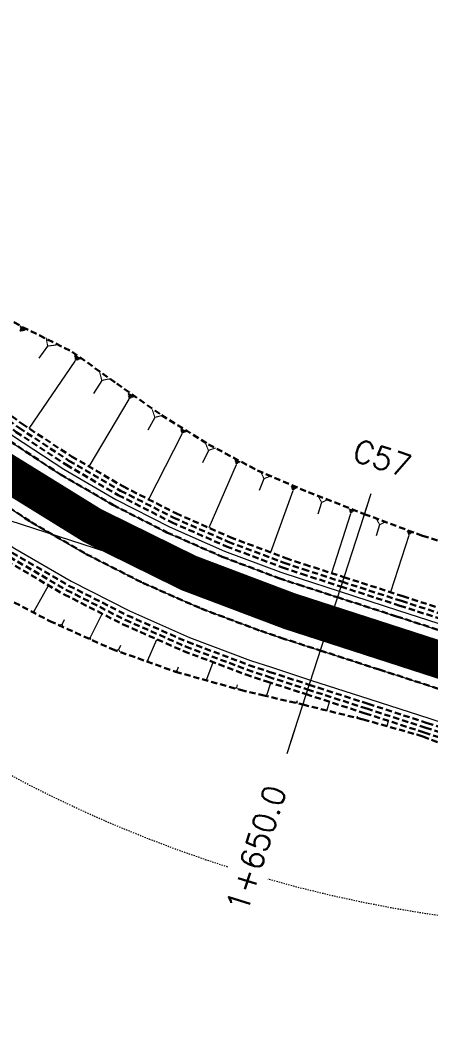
# Model space of a CAD drawing. Header units: metres. Extents: x 544752 to 548977, y 1840603 to 1844608.
# Drawn here: x 545549.8 to 545582.9, y 1843329.3 to 1843409.7 of the extents above; entities that cross this region are included whole.
import ezdxf

# ---------------------------------------------------------------- set-up
doc = ezdxf.new("R2010")
doc.units = ezdxf.units.M
doc.header["$MEASUREMENT"] = 0
for name, pattern in [('ACAD_ISO02W100', [15, 12, -3]), ('Anordnung Grundriss$0$GESTRICHELT', [0.75, 0.5, -0.25]), ('HIDDEN', [0.375, 0.25, -0.125])]:
    doc.linetypes.add(name, pattern=pattern)
doc.layers.add('C-ROAD', color=7, linetype='Continuous')
for name, color, linetype, lineweight in [('C-ROAD-CORR', 5, 'Continuous', 0), ('C-ROAD-SAMP', 150, 'HIDDEN', 0), ('C-ROAD-SAMP-TEXT', 11, 'Continuous', 0), ('C-TOPO-FEAT', 94, 'Continuous', 5), ('Đường', 5, 'ACAD_ISO02W100', 5)]:
    doc.layers.add(name, color=color, linetype=linetype, lineweight=lineweight)

# ---------------------------------------------------------------- blocks, each defined once
blk = doc.blocks.new('TB')
at = {"layer": 'Defpoints', "color": 5, "linetype": 'Anordnung Grundriss$0$GESTRICHELT', "lineweight": 5, "ltscale": 0.2}
blk.add_circle((-0.4049538253086098, -1.769394799566726e-07), 105.7280000291212, dxfattribs=at)

msp = doc.modelspace()

# ---------------------------------------------------------------- linework, layer by layer
at = {"layer": 'C-ROAD', "color": 3, "linetype": 'Continuous', "lineweight": 13}
msp.add_line((545509.6541310975, 1843382.123184504), (545571.5549559621, 1843362.097537118), dxfattribs=at)
at = {"layer": 'C-ROAD', "color": 1, "linetype": 'ACAD_ISO02W100', "lineweight": -3, "ltscale": 0.1, "const_width": 3, "flags": 128}
msp.add_lwpolyline([(545509.2590758278, 1843447.181486077, 0.3235940021813806), (545571.5549559621, 1843362.097537118)], format="xyb", dxfattribs=at)
at = {"layer": 'C-ROAD-CORR', "color": 160, "linetype": 'Continuous'}
for p, q in [((545549.9501456532, 1843384.600017016, 674.8756197989939), (545549.844856014, 1843384.682396999, 674.8756197989939)), ((545550.0577104612, 1843384.629020117, 674.9647459807074), (545549.847131183, 1843384.793780083, 674.9647459807074)), ((545550.1652752693, 1843384.658023219, 675.053872162421), (545549.8494063519, 1843384.905163167, 675.053872162421)), ((545550.2728400774, 1843384.68702632, 675.1429983441346), (545549.8516815208, 1843385.016546251, 675.1429983441346)), ((545552.0728277608, 1843383.422576307, 674.9010284350695), (545551.3585368756, 1843382.449106605, 673.6933785794585)), ((545554.2614809375, 1843382.199718006, 674.8958110372068), (545550.5567649816, 1843376.80448365, 668.349767432442)), ((545554.7332644659, 1843382.358986765, 675.2942446692955), (545554.2406823164, 1843382.697225446, 675.2942446692955)), ((545554.6153185838, 1843382.319169575, 675.1946362612733), (545554.2458819717, 1843382.572848586, 675.1946362612733)), ((545554.4973727018, 1843382.279352385, 675.0950278532512), (545554.2510816269, 1843382.448471726, 675.0950278532512)), ((545554.3794268196, 1843382.239535196, 674.995419445229), (545554.2562812822, 1843382.324094866, 674.995419445229)), ((545556.4300879843, 1843380.664061028, 674.4925228109643), (545555.7600750094, 1843379.614878159, 673.2472438778877)), ((545558.6059221333, 1843379.140290178, 674.0211751067503), (545555.3985238007, 1843373.72872875, 667.7278186597856)), ((545559.0481268978, 1843379.323232709, 674.4041816611806), (545558.5541146372, 1843379.616030661, 674.4041816611806)), ((545558.9375757066, 1843379.277497076, 674.308430022573), (545558.5670665113, 1843379.49709554, 674.308430022573)), ((545558.8270245155, 1843379.231761444, 674.2126783839655), (545558.5800183853, 1843379.378160419, 674.2126783839655)), ((545558.7164733245, 1843379.186025811, 674.1169267453579), (545558.5929702593, 1843379.259225299, 674.1169267453579)), ((545560.702086283, 1843377.684734222, 673.5175163076404), (545560.135888183, 1843376.656125326, 672.3431871109233)), ((545563.2676727053, 1843376.530297834, 673.3776695771294), (545562.7892677222, 1843376.774151834, 673.3776695771294)), ((545563.1672297493, 1843376.481045421, 673.2881314901106), (545562.8084260118, 1843376.66393592, 673.2881314901106)), ((545563.0667867932, 1843376.431793007, 673.1985934030918), (545562.8275843015, 1843376.553720006, 673.1985934030918)), ((545562.8659008809, 1843376.333288179, 673.0195172290541), (545560.1945720242, 1843371.092541503, 667.1343808047778)), ((545562.966343837, 1843376.382540593, 673.109055316073), (545562.8467425912, 1843376.443504093, 673.109055316073)), ((545565.0150058109, 1843375.032875654, 672.5321768712137), (545564.5473512306, 1843374.040065853, 671.434650052706)), ((545567.6044466941, 1843374.073704375, 672.4063687978934), (545567.1425032039, 1843374.273945655, 672.4063687978934)), ((545567.5133302112, 1843374.021743953, 672.322417961452), (545567.1668725933, 1843374.171924914, 672.322417961452)), ((545567.2399807619, 1843373.865862688, 672.0705654521277), (545565.0464462311, 1843368.805522515, 666.5527504064238)), ((545567.4222137281, 1843373.969783531, 672.2384671250105), (545567.1912419829, 1843374.069904172, 672.2384671250105)), ((545567.331097245, 1843373.91782311, 672.1545162885691), (545567.2156113724, 1843373.96788343, 672.1545162885691)), ((545569.4906903058, 1843372.754409872, 671.6292379250094), (545569.1087135135, 1843371.792323359, 670.5938451663059)), ((545571.8044468715, 1843371.775661939, 671.2366619380111), (545570.0157462031, 1843366.826981588, 665.9727837432838)), ((545572.139197198, 1843371.995198295, 671.5570287325143), (545571.6874220613, 1843372.158492433, 671.5570287325143)), ((545572.0555096164, 1843371.940314206, 671.4769370338885), (545571.7166782639, 1843372.062784809, 671.4769370338885)), ((545571.9718220348, 1843371.885430117, 671.3968453352627), (545571.7459344664, 1843371.967077186, 671.3968453352627)), ((545571.8881344531, 1843371.830546028, 671.3167536366369), (545571.775190669, 1843371.871369563, 671.3167536366369)), ((545574.1356279699, 1843370.841305248, 670.8447307046844), (545573.8263596639, 1843369.894771794, 669.8489271170515)), ((545576.7786699625, 1843370.156386312, 670.7473581316917), (545576.3425601424, 1843370.297472986, 670.7473581316917)), ((545576.7006417894, 1843370.101337176, 670.6709641919979), (545576.3735594243, 1843370.207152181, 670.6709641919979)), ((545576.6226136163, 1843370.04628804, 670.594570252304), (545576.4045587061, 1843370.116831377, 670.594570252304)), ((545576.4665572699, 1843369.936189769, 670.4417823729164), (545574.9214071025, 1843365.160011099, 665.4218847915135)), ((545576.5445854431, 1843369.991238905, 670.5181763126102), (545576.435557988, 1843370.026510573, 670.5181763126102)), ((545578.8044853823, 1843369.052299461, 670.0617392407368), (545578.5135834645, 1843368.153099134, 669.1166545075178)), ((545581.4470326315, 1843368.395434099, 669.991355174208), (545581.0304547861, 1843368.530201948, 669.991355174208)), ((545581.1488984757, 1843368.18509946, 669.6994651838633), (545579.6729506805, 1843363.622830674, 664.904392883466)), ((545581.3724990926, 1843368.342850439, 669.9183826766218), (545581.0600657085, 1843368.443926326, 669.9183826766218)), ((545581.2979655536, 1843368.290266779, 669.8454101790356), (545581.0896766309, 1843368.357650704, 669.8454101790356)), ((545581.2234320147, 1843368.23768312, 669.7724376814494), (545581.1192875532, 1843368.271375082, 669.7724376814494)), ((545551.0066014525, 1843362.148468568, 669.7704396550173), (545552.1479563223, 1843364.172819826, 667.4460108274016)), ((545550.8447211421, 1843362.077356691, 669.9119183246819), (545551.0295423673, 1843361.973152144, 669.9119183246819)), ((545550.8851912196, 1843362.09513466, 669.8765486572657), (545551.0238071387, 1843362.01698125, 669.8765486572657)), ((545550.9256612973, 1843362.112912629, 669.8411789898496), (545551.0180719099, 1843362.060810356, 669.8411789898496)), ((545550.9661313748, 1843362.130690598, 669.8058093224334), (545551.0123366812, 1843362.104639462, 669.8058093224334)), ((545553.2387338179, 1843361.035633613, 669.431106637306), (545553.4396955441, 1843361.414215606, 669.002430471782)), ((545555.5112219949, 1843360.004738551, 669.082830329682), (545556.4528797938, 1843361.893023471, 666.972319276492)), ((545555.3677081303, 1843359.93279258, 669.2112883899393), (545555.5401062453, 1843359.846820369, 669.2112883899393)), ((545555.4035865965, 1843359.950779072, 669.179173874875), (545555.5328851826, 1843359.886299914, 669.179173874875)), ((545555.4394650626, 1843359.968765565, 669.1470593598107), (545555.5256641201, 1843359.92577946, 669.1470593598107)), ((545555.4753435288, 1843359.986752058, 669.1149448447463), (545555.5184430574, 1843359.965259006, 669.1149448447463)), ((545560.1461281591, 1843358.163497408, 668.3163671030105), (545560.8737776013, 1843359.829807887, 666.497894877989)), ((545557.7999428215, 1843359.013198696, 668.7220258480365), (545557.9622331597, 1843359.36048355, 668.3386725202693)), ((545560.025766759, 1843358.09528916, 668.4270557962562), (545560.1779068853, 1843358.028852154, 668.4270557962562)), ((545560.055857109, 1843358.112341222, 668.3993836229448), (545560.1699622037, 1843358.062513468, 668.3993836229448)), ((545560.085947459, 1843358.129393284, 668.3717114496334), (545560.1620175223, 1843358.096174781, 668.3717114496334)), ((545560.116037809, 1843358.146445346, 668.344039276322), (545560.1540728407, 1843358.129836095, 668.344039276322)), ((545562.4947676884, 1843357.319442746, 667.9094242040206), (545562.6146428721, 1843357.614245786, 667.5911800847571)), ((545564.8940100869, 1843356.632988017, 667.470011039297), (545565.4050132635, 1843357.987621849, 666.0222223755827)), ((545564.8010576877, 1843356.573856711, 667.558142879817), (545564.9247494694, 1843356.527196948, 667.558142879817)), ((545564.8242957875, 1843356.588639537, 667.536109919687), (545564.9170646238, 1843356.553644715, 667.536109919687)), ((545564.8475338874, 1843356.603422364, 667.514076959557), (545564.9093797781, 1843356.580092483, 667.514076959557)), ((545564.8707719871, 1843356.61820519, 667.492043999427), (545564.9016949325, 1843356.60654025, 667.492043999427)), ((545567.2939724253, 1843355.946261836, 667.0305240178175), (545567.3731008191, 1843356.173475784, 666.789930415667)), ((545569.7149396016, 1843355.336226408, 666.5912755788181), (545570.0379538764, 1843356.334688514, 665.5418639351041)), ((545569.6496923155, 1843355.290194231, 666.6551563162416), (545569.7408612518, 1843355.260700004, 666.6551563162416)), ((545569.666004137, 1843355.301702275, 666.6391861318857), (545569.7343808393, 1843355.279581605, 666.6391861318857)), ((545569.6823159585, 1843355.313210319, 666.6232159475298), (545569.7279004267, 1843355.298463206, 666.6232159475298)), ((545569.6986277801, 1843355.324718364, 666.607245763174), (545569.7214200142, 1843355.317344807, 666.607245763174)), ((545572.1459847376, 1843354.758481434, 666.1345742398769), (545572.1965108991, 1843354.914661707, 665.9704243974656)), ((545574.5286104023, 1843354.124390995, 665.7461490429861), (545574.5876326603, 1843354.105296598, 665.7461490429861)), ((545574.5391705841, 1843354.131841238, 665.7358100352112), (545574.5834372776, 1843354.11752044, 665.7358100352112)), ((545574.5497307659, 1843354.139291482, 665.7254710274364), (545574.5792418949, 1843354.129744283, 665.7254710274364)), ((545574.5602909477, 1843354.146741725, 665.7151320196615), (545574.5750465122, 1843354.141968126, 665.7151320196615)), ((545574.5708511295, 1843354.154191968, 665.7047930118866), (545574.7799687592, 1843354.800590735, 665.0254097998398)), ((545576.9941758452, 1843353.54327931, 665.2817286985818), (545577.0247429073, 1843353.637764463, 665.1824221558721)), ((545579.4020585521, 1843352.872988369, 664.919541495872), (545579.5286628815, 1843353.264332143, 664.5082282267956)), ((545579.3764851039, 1843352.854946216, 664.944579330265), (545579.4122184535, 1843352.843386056, 664.944579330265)), ((545579.3828784659, 1843352.859456755, 664.9383198716667), (545579.4096784781, 1843352.850786634, 664.9383198716667)), ((545579.389271828, 1843352.863967293, 664.9320604130685), (545579.4071385028, 1843352.858187213, 664.9320604130685)), ((545579.3956651901, 1843352.868477831, 664.9258009544702), (545579.4045985275, 1843352.865587791, 664.9258009544702)), ((545581.805965941, 1843352.187411364, 664.5730262097892), (545581.8251872042, 1843352.246825775, 664.5105799997159))]:
    msp.add_line(p, q, dxfattribs=at)
at = {"layer": 'C-ROAD-CORR', "color": 5, "linetype": 'Anordnung Grundriss$0$GESTRICHELT', "lineweight": 30, "extrusion": (0.418354973133034, 0.5701541197284209, -0.7070384686928766), "const_width": 0.1, "elevation": 1278769.894401823}
msp.add_lwpolyline([(650673.6817402509, 1279477.885649618), (650673.176675085, 1279477.212229397), (650672.6716099195, 1279477.885649618)], dxfattribs=at)
at = {"layer": 'C-ROAD-CORR', "color": 5, "linetype": 'Anordnung Grundriss$0$GESTRICHELT', "lineweight": 30, "extrusion": (0.3806408217255786, 0.5960508888637844, -0.7069907373656099), "const_width": 0.1, "elevation": 1305932.871208202}
msp.add_lwpolyline([(532345.5362716157, 1306458.755729707), (532345.0155533189, 1306458.061438645), (532344.4948350217, 1306458.755729707)], dxfattribs=at)
at = {"layer": 'C-ROAD-CORR', "color": 5, "linetype": 'Anordnung Grundriss$0$GESTRICHELT', "lineweight": 30, "extrusion": (0.3410089054315517, 0.619508955949485, -0.7070513276380677), "const_width": 0.1, "elevation": 1327553.831301096}
msp.add_lwpolyline([(410978.9811261566, 1328298.711645516), (410978.4899750234, 1328298.056777339), (410977.9988238905, 1328298.711645516)], dxfattribs=at)
at = {"layer": 'C-ROAD-CORR', "color": 5, "linetype": 'Anordnung Grundriss$0$GESTRICHELT', "lineweight": 30, "extrusion": (0.3013333829417342, 0.6397173230938048, -0.7070784531143535), "const_width": 0.1, "elevation": 1343160.360064236}
msp.add_lwpolyline([(291971.5991572453, 1344004.425421858), (291971.1400857567, 1344003.813326539), (291970.6810142677, 1344004.425421858)], dxfattribs=at)
at = {"layer": 'C-ROAD-CORR', "color": 5, "linetype": 'Anordnung Grundriss$0$GESTRICHELT', "lineweight": 30, "extrusion": (0.2609608256269424, 0.6572831020202689, -0.7070207714676546), "const_width": 0.1, "elevation": 1353515.171103643}
msp.add_lwpolyline([(173156.144009582, 1354136.247525236), (173155.7110119888, 1354135.670195111), (173155.2780143949, 1354136.247525236)], dxfattribs=at)
at = {"layer": 'C-ROAD-CORR', "color": 5, "linetype": 'Anordnung Grundriss$0$GESTRICHELT', "lineweight": 30, "extrusion": (0.2196159699514414, 0.6721473179573562, -0.7070974534708921), "const_width": 0.1, "elevation": 1358359.207359717}
msp.add_lwpolyline([(53920.1092434912, 1359272.631399876), (53919.69269380823, 1359272.0760003), (53919.27614412532, 1359272.631399876)], dxfattribs=at)
at = {"layer": 'C-ROAD-CORR', "color": 5, "linetype": 'Anordnung Grundriss$0$GESTRICHELT', "lineweight": 30, "extrusion": (0.2176510863277613, 0.6727763407109975, -0.7071067811864524), "const_width": 0.1, "elevation": 1358447.099859945}
msp.add_lwpolyline([(48308.18420304649, 1359395.237387129), (48307.78885683027, 1359394.710258841), (48307.39351061417, 1359395.237387129)], dxfattribs=at)
at = {"layer": 'C-ROAD-CORR', "color": 5, "linetype": 'Anordnung Grundriss$0$GESTRICHELT', "lineweight": 30, "extrusion": (0.3315610660647575, 0.6246117195905893, 0.7070554852485684), "const_width": 0.1, "elevation": 1332742.44465901}
msp.add_lwpolyline([(382414.7484505729, -1331602.213392725), (382414.927742503, -1331602.452448631), (382415.1070344331, -1331602.213392724)], dxfattribs=at)
at = {"layer": 'C-ROAD-CORR', "color": 5, "linetype": 'Anordnung Grundriss$0$GESTRICHELT', "lineweight": 30, "extrusion": (0.299372114397998, 0.6406259439904354, 0.7070889173274006), "const_width": 0.1, "elevation": 1344701.245972144}
msp.add_lwpolyline([(286161.2771422833, -1343687.399659747), (286161.4374962866, -1343687.613465084), (286161.5978502897, -1343687.399659746)], dxfattribs=at)
at = {"layer": 'C-ROAD-CORR', "color": 5, "linetype": 'Anordnung Grundriss$0$GESTRICHELT', "lineweight": 30, "extrusion": (0.2663515780014025, 0.6550251072444563, 0.7071060357368981), "const_width": 0.1, "elevation": 1353229.040022774}
msp.add_lwpolyline([(188972.5395951691, -1352281.443738482), (188972.6727221643, -1352281.621241143), (188972.8058491593, -1352281.443738483)], dxfattribs=at)
at = {"layer": 'C-ROAD-CORR', "color": 5, "linetype": 'Anordnung Grundriss$0$GESTRICHELT', "lineweight": 30, "extrusion": (0.2325524394061545, 0.6677648252023191, 0.7071134994813515), "const_width": 0.1, "elevation": 1358272.932602792}
msp.add_lwpolyline([(91028.4208949405, -1357355.276382057), (91028.52154193108, -1357355.410578044), (91028.6221889215, -1357355.276382057)], dxfattribs=at)
at = {"layer": 'C-ROAD-CORR', "color": 5, "linetype": 'Anordnung Grundriss$0$GESTRICHELT', "lineweight": 30, "extrusion": (0.2176510861106297, 0.672776340542076, 0.7071067814140066), "const_width": 0.1, "elevation": 1359380.867132026}
msp.add_lwpolyline([(48309.65528605692, -1358438.719901188), (48309.72395293595, -1358438.811457028), (48309.79261981504, -1358438.719901189)], dxfattribs=at)
at = {"layer": 'C-ROAD-CORR', "color": 5, "linetype": 'Anordnung Grundriss$0$GESTRICHELT', "lineweight": 30, "extrusion": (0.2176510860022188, 0.6727763405911441, 0.7071067814006903), "const_width": 0.1, "elevation": 1359380.501765277}
msp.add_lwpolyline([(48304.69523573195, -1358439.596755838), (48304.73677747347, -1358439.652144827), (48304.77831921523, -1358439.596755838)], dxfattribs=at)
at = {"layer": 'C-ROAD-CORR', "color": 5, "linetype": 'Anordnung Grundriss$0$GESTRICHELT', "lineweight": 30, "extrusion": (0.2176510854596738, 0.672776341894358, 0.7071067803277463), "const_width": 0.1, "elevation": 1359380.137837972}
msp.add_lwpolyline([(48299.71264390164, -1358440.251520395), (48299.73876629258, -1358440.28635025), (48299.76488868322, -1358440.251520395)], dxfattribs=at)
at = {"layer": 'C-ROAD-SAMP', "color": 1, "linetype": 'Continuous', "lineweight": 13}
msp.add_lwpolyline([(545577.7906070277, 1843370.590510545), (545574.7125558477, 1843361.07601629), (545571.6345046677, 1843351.561522035)], dxfattribs=at)
at = {"layer": 'C-ROAD-SAMP-TEXT', "color": 1, "linetype": 'Continuous', "lineweight": -3}
msp.add_line((545574.4047507297, 1843360.124566864), (545575.0203609656, 1843362.027465716), dxfattribs=at)
at = {"layer": 'C-ROAD-SAMP-TEXT', "color": 4, "linetype": 'Continuous', "lineweight": 5}
msp.add_line((545571.9423097858, 1843352.51297146), (545571.3266995498, 1843350.610072609), dxfattribs=at)

# ---------------------------------------------------------------- block references
at = {"layer": 'Đường', "rotation": 257.913224924322}
msp.add_blockref('TB', (545598.6728051361, 1843441.848021386), dxfattribs=at)

# ---------------------------------------------------------------- next in the draw order: texts
at = {"layer": 'C-ROAD-SAMP-TEXT', "color": 1, "linetype": 'Continuous', "lineweight": 13, "insert": (545579.0218274997, 1843374.396308247), "char_height": 1.8, "width": 4.761428571428572, "attachment_point": 5, "rotation": 342.0729936139033, "bg_fill": 3, "box_fill_scale": 1.416666666666667, "bg_fill_color": 256, "bg_fill_true_color": 13158600, "bg_fill_transparency": 0}
msp.add_mtext('{\\Fsimplex.shx|c0;C57}', dxfattribs=at)
at = {"layer": 'C-ROAD-SAMP-TEXT', "color": 1, "linetype": 'Continuous', "lineweight": -3, "insert": (545568.8642586058, 1843342.998477205), "char_height": 1.8, "width": 10.908, "attachment_point": 5, "rotation": 72.07299361390328, "bg_fill": 3, "box_fill_scale": 1.416666666666667, "bg_fill_color": 256, "bg_fill_true_color": 13158600, "bg_fill_transparency": 0}
msp.add_mtext('{\\Fsimplex.shx|c0;1+650.0}', dxfattribs=at)

# ---------------------------------------------------------------- next in the draw order: linework, layer by layer
at = {"layer": 'C-ROAD', "color": 1, "linetype": 'ACAD_ISO02W100', "lineweight": 60, "ltscale": 0.1, "const_width": 3, "flags": 128}
msp.add_lwpolyline([(545571.5549559621, 1843362.097537118), (545668.3466485639, 1843330.784282243)], dxfattribs=at)
at = {"layer": 'C-ROAD-CORR', "color": 11, "linetype": 'Anordnung Grundriss$0$GESTRICHELT', "lineweight": 30}
for points in [[(545505.4908549272, 1843413.464244268, 670.6529922350292), (545508.4082008138, 1843408.684476614, 670.7662593006004), (545511.9874346256, 1843404.332197765, 671.1945334374907), (545515.7999337029, 1843400.274415527, 671.6490173357365), (545518.3902372805, 1843395.601707283, 671.7933621764363), (545521.3341500671, 1843391.137157638, 671.8040742018775), (545521.5288885989, 1843390.817520851, 671.7989377169209), (545524.2364377658, 1843386.604105635, 671.7506473644486), (545527.3812025918, 1843382.199954179, 671.7264575747823), (545530.7765352, 1843377.949137548, 671.713932313779), (545534.4528936173, 1843373.908074938, 671.6564700099069), (545538.4421528126, 1843370.156062126, 671.4782689276517), (545542.7699537635, 1843366.793743528, 671.0883344724092), (545547.3932018821, 1843363.850060565, 670.4902379615579), (545552.2396869471, 1843361.299932853, 669.7440725506499), (545557.2234008139, 1843359.058962043, 668.9642979159543), (545562.3608527373, 1843357.227401124, 668.0513019185207), (545567.5962466416, 1843355.763394987, 667.062424839108), (545569.3671951856, 1843355.334999356, 666.7337261367023), (545572.6124371714, 1843354.584387037, 666.1050986379502), (545577.4790382733, 1843353.38338304, 665.2317153918796), (545582.2943862018, 1843352.023951518, 664.524843911363), (545586.9486756766, 1843350.166675861, 664.3412205645839)], [(545519.3825859937, 1843413.400846488, 673.3945037428306), (545522.6517290343, 1843409.63511459, 673.5798449008205), (545525.5240454857, 1843405.803504138, 673.7967422933705), (545528.4740511671, 1843402.101645723, 673.8833882680169), (545531.6491115299, 1843398.62827337, 674.0232153947493), (545531.8790412145, 1843398.395587861, 674.0357861900776), (545535.0118176312, 1843395.383423552, 674.1913784619372), (545538.5387114835, 1843392.37202016, 674.3786080758251), (545542.2353945405, 1843389.625184739, 674.6161022061119), (545546.0760389294, 1843387.148193176, 674.895890625333), (545550.0461740477, 1843384.957383198, 675.2275184810113), (545554.0528417019, 1843382.959666655, 675.4874218493173), (545557.6323478881, 1843380.409422819, 674.8045946958176), (545561.2496254308, 1843377.862013645, 673.8994783339763), (545565.0253934613, 1843375.516943889, 673.0024377552635), (545568.9637363731, 1843373.423078032, 672.1555199078476), (545573.0721566797, 1843371.668992438, 671.440049991925), (545574.4772034994, 1843371.130430264, 671.1999332461871), (545577.5706493115, 1843369.910604233, 670.6476138573977), (545582.2592813222, 1843368.15948401, 669.9065833732128), (545587.0369955762, 1843366.68372389, 669.4549640716889)]]:
    msp.add_polyline3d(points, dxfattribs=at)
at = {"layer": 'C-ROAD-CORR', "color": 5, "linetype": 'Anordnung Grundriss$0$GESTRICHELT', "lineweight": 30}
for points in [[(545518.6372235622, 1843413.080518301, 673.622023769039), (545520.6854747272, 1843408.657376856, 673.1039106858484), (545522.9761695189, 1843404.354792698, 672.5857976026579), (545525.5022397103, 1843400.18604199, 672.0676845194672), (545528.255890793, 1843396.16398794, 671.5495714362767), (545528.4561063241, 1843395.889419021, 671.5134559910616), (545531.2286260301, 1843392.301041101, 671.0314583530861), (545534.4112726721, 1843388.609121082, 670.5133452698956), (545537.7940102621, 1843385.099619769, 669.995232186705), (545541.3664009366, 1843381.783366169, 669.4771191035144), (545545.1174216346, 1843378.670593001, 668.9590060203238), (545549.0354981086, 1843375.770905119, 668.4408929371333), (545553.1085406401, 1843373.093249874, 667.9227798539426), (545557.3239813432, 1843370.645889511, 667.4046667707521), (545561.6688129444, 1843368.436375666, 666.8865536875616), (545566.1296289185, 1843366.471526075, 666.3684406043709), (545570.6926648555, 1843364.757403528, 665.8503275211804), (545572.2475174776, 1843364.238298326, 665.6761095034059), (545575.4051173631, 1843363.216777497, 665.3322144379898), (545580.1623644907, 1843361.677751907, 664.8141013547992), (545584.9196116184, 1843360.138726317, 664.2959882716086)], [(545514.5028546895, 1843411.303725115, 673.622023769039), (545516.6561443756, 1843406.653755904, 673.1039106858484), (545519.0643106953, 1843402.130526404, 672.5857976026579), (545521.7199229476, 1843397.747993609, 672.0676845194672), (545524.6147869065, 1843393.519680377, 671.5495714362767), (545524.8252699006, 1843393.231031001, 671.5134559910616), (545527.7399701044, 1843389.4586337, 671.0314583530861), (545531.0858293948, 1843385.57738445, 670.5133452698956), (545534.6420407073, 1843381.88790871, 669.995232186705), (545538.3976309036, 1843378.401590823, 669.4771191035144), (545542.3410116372, 1843375.129188262, 668.9590060203238), (545546.4600151099, 1843372.080798437, 668.4408929371333), (545550.7419316174, 1843369.265827539, 667.9227798539426), (545555.1735487668, 1843366.692961516, 667.4046667707521), (545559.741192245, 1843364.370139269, 666.8865536875616), (545564.4307680127, 1843362.30452816, 666.3684406043709), (545569.2278057927, 1843360.502501892, 665.8503275211804), (545570.8623944466, 1843359.956775911, 665.6761095034059), (545574.0199943321, 1843358.935255083, 665.3322144379898), (545578.7772414597, 1843357.396229493, 664.8141013547992), (545583.5344885874, 1843355.857203902, 664.2959882716086)]]:
    msp.add_polyline3d(points, dxfattribs=at)
at = {"layer": 'C-ROAD-CORR', "color": 160, "linetype": 'Anordnung Grundriss$0$GESTRICHELT', "lineweight": 30}
for points in [[(545518.6372235622, 1843413.080518301, 673.472023769039), (545520.6854747272, 1843408.657376856, 672.9539106858484), (545522.9761695189, 1843404.354792698, 672.4357976026579), (545525.5022397103, 1843400.18604199, 671.9176845194672), (545528.255890793, 1843396.16398794, 671.3995714362767), (545528.4561063241, 1843395.889419021, 671.3634559910616), (545531.2286260301, 1843392.301041101, 670.8814583530861), (545534.4112726721, 1843388.609121082, 670.3633452698956), (545537.7940102621, 1843385.099619769, 669.8452321867051), (545541.3664009366, 1843381.783366169, 669.3271191035144), (545545.1174216346, 1843378.670593001, 668.8090060203239), (545549.0354981086, 1843375.770905119, 668.2908929371333), (545553.1085406401, 1843373.093249874, 667.7727798539427), (545557.3239813432, 1843370.645889511, 667.2546667707521), (545561.6688129444, 1843368.436375666, 666.7365536875616), (545566.1296289185, 1843366.471526075, 666.2184406043709), (545570.6926648555, 1843364.757403528, 665.7003275211804), (545572.2475174776, 1843364.238298326, 665.5261095034059), (545575.4051173631, 1843363.216777497, 665.1822144379898), (545580.1623644907, 1843361.677751907, 664.6641013547992), (545584.9196116184, 1843360.138726317, 664.1459882716086)], [(545514.5028546895, 1843411.303725115, 673.472023769039), (545516.6561443756, 1843406.653755904, 672.9539106858484), (545519.0643106953, 1843402.130526404, 672.4357976026579), (545521.7199229476, 1843397.747993609, 671.9176845194672), (545524.6147869065, 1843393.519680377, 671.3995714362767), (545524.8252699006, 1843393.231031001, 671.3634559910616), (545527.7399701044, 1843389.4586337, 670.8814583530861), (545531.0858293948, 1843385.57738445, 670.3633452698956), (545534.6420407073, 1843381.88790871, 669.8452321867051), (545538.3976309036, 1843378.401590823, 669.3271191035144), (545542.3410116372, 1843375.129188262, 668.8090060203239), (545546.4600151099, 1843372.080798437, 668.2908929371333), (545550.7419316174, 1843369.265827539, 667.7727798539427), (545555.1735487668, 1843366.692961516, 667.2546667707521), (545559.741192245, 1843364.370139269, 666.7365536875616), (545564.4307680127, 1843362.30452816, 666.2184406043709), (545569.2278057927, 1843360.502501892, 665.7003275211804), (545570.8623944466, 1843359.956775911, 665.5261095034059), (545574.0199943321, 1843358.935255083, 665.1822144379898), (545578.7772414597, 1843357.396229493, 664.6641013547992), (545583.5344885874, 1843355.857203902, 664.1459882716086)]]:
    msp.add_polyline3d(points, dxfattribs=at)
at = {"layer": 'C-ROAD-CORR', "color": 150, "linetype": 'Anordnung Grundriss$0$GESTRICHELT', "lineweight": 30}
msp.add_polyline3d([(545516.5700391259, 1843412.192121708, 673.6895237690389), (545518.6708095514, 1843407.65556638, 673.1714106858484), (545521.0202401071, 1843403.242659551, 672.6532976026579), (545523.6110813289, 1843398.9670178, 672.1351845194672), (545526.4353388498, 1843394.841834158, 671.6170714362767), (545526.6406881124, 1843394.560225011, 671.5809559910616), (545529.4842980673, 1843390.8798374, 671.0989583530861), (545532.7485510334, 1843387.093252766, 670.5808452698956), (545536.2180254847, 1843383.493764239, 670.062732186705), (545539.8820159201, 1843380.092478496, 669.5446191035144), (545543.7292166359, 1843376.899890631, 669.0265060203238), (545547.7477566092, 1843373.925851778, 668.5083929371333), (545551.9252361287, 1843371.179538707, 667.9902798539426), (545556.248765055, 1843368.669425513, 667.4721667707521), (545560.7050025947, 1843366.403257468, 666.9540536875616), (545565.2801984656, 1843364.388027118, 666.4359406043709), (545569.9602353241, 1843362.62995271, 665.9178275211804), (545571.5549559621, 1843362.097537118, 665.7436095034059), (545574.7125558476, 1843361.07601629, 665.3997144379898), (545579.4698029752, 1843359.5369907, 664.8816013547992), (545584.2270501029, 1843357.99796511, 664.3634882716086)], dxfattribs=at)
msp.add_polyline3d([(545516.5700391259, 1843412.192121708, 673.6895237690389), (545518.6708095514, 1843407.65556638, 673.1714106858484), (545521.0202401071, 1843403.242659551, 672.6532976026579), (545523.6110813289, 1843398.9670178, 672.1351845194672), (545526.4353388498, 1843394.841834158, 671.6170714362767), (545526.6406881124, 1843394.560225011, 671.5809559910616), (545529.4842980673, 1843390.8798374, 671.0989583530861), (545532.7485510334, 1843387.093252766, 670.5808452698956), (545536.2180254847, 1843383.493764239, 670.062732186705), (545539.8820159201, 1843380.092478496, 669.5446191035144), (545543.7292166359, 1843376.899890631, 669.0265060203238), (545547.7477566092, 1843373.925851778, 668.5083929371333), (545551.9252361287, 1843371.179538707, 667.9902798539426), (545556.248765055, 1843368.669425513, 667.4721667707521), (545560.7050025947, 1843366.403257468, 666.9540536875616), (545565.2801984656, 1843364.388027118, 666.4359406043709), (545569.9602353241, 1843362.62995271, 665.9178275211804), (545571.5549559621, 1843362.097537118, 665.7436095034059), (545574.7125558476, 1843361.07601629, 665.3997144379898), (545579.4698029752, 1843359.5369907, 664.8816013547992), (545584.2270501029, 1843357.99796511, 664.3634882716086)], dxfattribs=at)
at = {"layer": 'C-ROAD-CORR', "color": 1, "linetype": 'Anordnung Grundriss$0$GESTRICHELT', "lineweight": 30}
for points in [[(545522.6517290343, 1843409.63511459, 673.5798449008205), (545525.5240454857, 1843405.803504138, 673.7967422933705), (545528.4740511671, 1843402.101645723, 673.8833882680169), (545531.6491115299, 1843398.62827337, 674.0232153947493), (545531.8790412145, 1843398.395587861, 674.0357861900776), (545535.0118176312, 1843395.383423552, 674.1913784619372), (545538.5387114835, 1843392.37202016, 674.3786080758251), (545542.2353945405, 1843389.625184739, 674.6161022061119), (545546.0760389294, 1843387.148193176, 674.895890625333), (545550.0461740477, 1843384.957383198, 675.2275184810113), (545554.0528417019, 1843382.959666655, 675.4874218493173), (545557.6323478881, 1843380.409422819, 674.8045946958176), (545561.2496254308, 1843377.862013645, 673.8994783339763), (545565.0253934613, 1843375.516943889, 673.0024377552635), (545568.9637363731, 1843373.423078032, 672.1555199078476), (545573.0721566797, 1843371.668992438, 671.440049991925), (545574.4772034994, 1843371.130430264, 671.1999332461871), (545577.5706493115, 1843369.910604233, 670.6476138573977), (545582.2592813222, 1843368.15948401, 669.9065833732128), (545587.0369955762, 1843366.68372389, 669.4549640716889)], [(545522.2076661933, 1843409.414300327, 673.0839106858484), (545524.4539828524, 1843405.195071075, 672.5657976026579), (545526.9311149317, 1843401.10708249, 672.0476845194672), (545529.631418928, 1843397.162948575, 671.5295714362767), (545529.8277556397, 1843396.89369894, 671.4934559910616), (545532.5465627132, 1843393.374839452, 671.0114583530861), (545535.6675512436, 1843389.75444381, 670.4933452698956), (545538.9847543162, 1843386.312932835, 669.9752321867051), (545542.4879362825, 1843383.060925744, 669.4571191035144), (545546.1662876336, 1843380.008457013, 668.9390060203239), (545550.0084583524, 1843377.164945421, 668.4208929371333), (545554.0025929376, 1843374.539164979, 667.9027798539427), (545558.1363669831, 1843372.139217864, 667.3846667707521), (545562.3970252086, 1843369.972509417, 666.8665536875616), (545566.7714208162, 1843368.045725288, 666.3484406043709), (545571.246056057, 1843366.364810812, 665.8303275211804), (545572.7707861782, 1843365.855762349, 665.6561095034059), (545575.9283860637, 1843364.834241521, 665.3122144379898), (545580.6856331913, 1843363.295215931, 664.7941013547992), (545585.442880319, 1843361.756190341, 664.2759882716086)], [(545518.6100180539, 1843395.743376052, 671.9676845194672), (545521.6209903775, 1843391.345471937, 671.4495714362766), (545521.8399155079, 1843391.045245296, 671.4134559910616), (545524.8715196766, 1843387.12154317, 670.9314583530861), (545528.3515760333, 1843383.084623219, 670.4133452698956), (545532.0504212955, 1843379.247168506, 669.895232186705), (545535.9566422097, 1843375.621019983, 669.3771191035144), (545540.0581856396, 1843372.217366587, 668.8590060203238), (545544.3423957555, 1843369.046710721, 668.3408929371333), (545548.7960530877, 1843366.118835841, 667.8227798539426), (545553.4054153152, 1843363.442776275, 667.3046667707521), (545558.15625967, 1843361.026789342, 666.7865536875615), (545563.0339268234, 1843358.878329875, 666.2684406043709), (545568.0233661188, 1843357.004027215, 665.7503275211803), (545569.7235155101, 1843356.436413036, 665.5761095034059), (545572.8811153955, 1843355.414892208, 665.2322144379898), (545577.638362523, 1843353.875866618, 664.7141013547991), (545582.3956096508, 1843352.336841028, 664.1959882716086), (545587.1528567784, 1843350.797815438, 663.677875188418)], [(545521.3341500671, 1843391.137157638, 671.8040742018775), (545521.5288885989, 1843390.817520851, 671.7989377169209), (545524.2364377658, 1843386.604105635, 671.7506473644486), (545527.3812025918, 1843382.199954179, 671.7264575747823), (545530.7765352, 1843377.949137548, 671.713932313779), (545534.4528936173, 1843373.908074938, 671.6564700099069), (545538.4421528126, 1843370.156062126, 671.4782689276517), (545542.7699537635, 1843366.793743528, 671.0883344724092), (545547.3932018821, 1843363.850060565, 670.4902379615579), (545552.2396869471, 1843361.299932853, 669.7440725506499), (545557.2234008139, 1843359.058962043, 668.9642979159543), (545562.3608527373, 1843357.227401124, 668.0513019185207), (545567.5962466416, 1843355.763394987, 667.062424839108), (545569.3671951856, 1843355.334999356, 666.7337261367023), (545572.6124371714, 1843354.584387037, 666.1050986379502), (545577.4790382733, 1843353.38338304, 665.2317153918796), (545582.2943862018, 1843352.023951518, 664.524843911363), (545586.9486756766, 1843350.166675861, 664.3412205645839)]]:
    msp.add_polyline3d(points, dxfattribs=at)
at = {"layer": 'C-ROAD-CORR', "color": 92, "linetype": 'Anordnung Grundriss$0$GESTRICHELT', "lineweight": 30}
for points in [[(545521.4913407974, 1843409.058101047, 672.6839106858484), (545523.7585412837, 1843404.799645956, 672.1657976026579), (545526.2587030628, 1843400.673651666, 671.6476845194672), (545528.9841115704, 1843396.692849452, 671.1295714362767), (545529.1822736087, 1843396.421096626, 671.0934559910617), (545531.9263572153, 1843392.869522581, 670.6114583530862), (545535.0763613277, 1843389.215468409, 670.0933452698956), (545538.4244041732, 1843385.74196198, 669.5752321867051), (545541.9601549433, 1843382.459721238, 669.0571191035144), (545545.672703634, 1843379.378873949, 668.5390060203239), (545549.5505947083, 1843376.508926455, 668.0208929371333), (545553.5818624446, 1843373.858734341, 667.5027798539427), (545557.7540678584, 1843371.43647511, 666.9846667707521), (545562.0543370843, 1843369.249622946, 666.4665536875616), (545566.4694010996, 1843367.304925658, 665.948440604371), (545570.9856366682, 1843365.608383855, 665.4303275211804), (545572.5245420838, 1843365.094602809, 665.2561095034059), (545575.6821419693, 1843364.07308198, 664.9122144379899), (545580.4393890969, 1843362.53405639, 664.3941013547992), (545585.1966362246, 1843360.9950308, 663.8759882716087)], [(545521.8495034954, 1843409.236200687, 672.6839106858484), (545524.106262068, 1843404.997358516, 672.1657976026579), (545526.5949089973, 1843400.890367078, 671.6476845194672), (545529.3077652492, 1843396.927899014, 671.1295714362767), (545529.5050146242, 1843396.657397783, 671.0934559910617), (545532.2364599642, 1843393.122181016, 670.6114583530862), (545535.3719562857, 1843389.484956109, 670.0933452698956), (545538.7045792446, 1843386.027447408, 669.5752321867051), (545542.2240456128, 1843382.760323491, 669.0571191035144), (545545.9194956338, 1843379.693665481, 668.5390060203239), (545549.7795265304, 1843376.836935938, 668.0208929371333), (545553.792227691, 1843374.19894966, 667.5027798539427), (545557.9452174207, 1843371.787846487, 666.9846667707521), (545562.2256811465, 1843369.611066181, 666.4665536875616), (545566.620410958, 1843367.675325473, 665.948440604371), (545571.1158463625, 1843365.986597334, 665.4303275211804), (545572.647664131, 1843365.475182579, 665.2561095034059), (545575.8052640165, 1843364.453661751, 664.9122144379899), (545580.5625111441, 1843362.91463616, 664.3941013547992), (545585.3197582718, 1843361.37561057, 663.8759882716087)], [(545518.9462239883, 1843395.960091464, 671.5676845194672), (545521.9446440563, 1843391.580521498, 671.0495714362767), (545522.1626565234, 1843391.281546453, 671.0134559910616), (545525.1816224256, 1843387.374201606, 670.5314583530861), (545528.6471709913, 1843383.354110919, 670.0133452698956), (545532.330596367, 1843379.532653933, 669.495232186705), (545536.2205328793, 1843375.921622236, 668.9771191035144), (545540.3049776392, 1843372.53215812, 668.4590060203238), (545544.5713275776, 1843369.374720203, 667.9408929371333), (545549.0064183341, 1843366.459051159, 667.4227798539426), (545553.5965648775, 1843363.794147653, 666.9046667707521), (545558.3276037322, 1843361.388232578, 666.3865536875616), (545563.1849366818, 1843359.24872969, 665.8684406043709), (545568.1535758132, 1843357.382240693, 665.3503275211804), (545569.8466375573, 1843356.816992807, 665.1761095034059), (545573.0042374427, 1843355.795471978, 664.8322144379898), (545577.7614845703, 1843354.256446388, 664.3141013547992), (545582.518731698, 1843352.717420798, 663.7959882716086), (545587.2759788256, 1843351.178395208, 663.2778751884181)], [(545519.2824299228, 1843396.176806875, 671.5676845194672), (545522.2682977351, 1843391.815571059, 671.0495714362767), (545522.4853975389, 1843391.51784761, 671.0134559910616), (545525.4917251745, 1843387.626860042, 670.5314583530861), (545528.9427659493, 1843383.62359862, 670.0133452698956), (545532.6107714386, 1843379.818139361, 669.495232186705), (545536.4844235489, 1843376.222224489, 668.9771191035144), (545540.551769639, 1843372.846949652, 668.4590060203238), (545544.8002593997, 1843369.702729686, 667.9408929371333), (545549.2167835806, 1843366.799266478, 667.4227798539426), (545553.7877144398, 1843364.14551903, 666.9046667707521), (545558.4989477943, 1843361.749675813, 666.3865536875616), (545563.33594654, 1843359.619129504, 665.8684406043709), (545568.2837855077, 1843357.760454172, 665.3503275211804), (545569.9697596044, 1843357.197572577, 665.1761095034059), (545573.1273594899, 1843356.176051748, 664.8322144379898), (545577.8846066175, 1843354.637026158, 664.3141013547992), (545582.6418537452, 1843353.098000568, 663.7959882716086), (545587.3991008728, 1843351.558974979, 663.2778751884181)]]:
    msp.add_polyline3d(points, dxfattribs=at)
at = {"layer": 'C-ROAD-SAMP-TEXT', "color": 4, "linetype": 'Continuous', "lineweight": 9}
msp.add_line((545578.0984121457, 1843371.54195997), (545577.4828019098, 1843369.639061119), dxfattribs=at)
at = {"layer": 'C-TOPO-FEAT', "color": 94, "linetype": 'Continuous', "lineweight": 0, "ltscale": 2}
for points in [[(545518.6372235622, 1843413.080518301, 673.1720237690389), (545520.6854747272, 1843408.657376856, 672.6539106858484), (545522.9761695189, 1843404.354792698, 672.1357976026578), (545525.5022397103, 1843400.18604199, 671.6176845194672), (545528.255890793, 1843396.16398794, 671.0995714362766), (545528.4561063241, 1843395.889419021, 671.0634559910616), (545531.2286260301, 1843392.301041101, 670.5814583530861), (545534.4112726721, 1843388.609121082, 670.0633452698955), (545537.7940102621, 1843385.099619769, 669.545232186705), (545541.3664009366, 1843381.783366169, 669.0271191035143), (545545.1174216346, 1843378.670593001, 668.5090060203238), (545549.0354981086, 1843375.770905119, 667.9908929371333), (545553.1085406401, 1843373.093249874, 667.4727798539426), (545557.3239813432, 1843370.645889511, 666.954666770752), (545561.6688129444, 1843368.436375666, 666.4365536875615), (545566.1296289185, 1843366.471526075, 665.9184406043709), (545570.6926648555, 1843364.757403528, 665.4003275211803), (545572.2475174776, 1843364.238298326, 665.2261095034058), (545575.4051173631, 1843363.216777497, 664.8822144379898), (545580.1623644907, 1843361.677751907, 664.3641013547991), (545584.9196116184, 1843360.138726317, 663.8459882716086)], [(545519.0965978814, 1843413.277939765, 673.602023769039), (545521.1331780995, 1843408.880001406, 673.0839106858484), (545523.4108204994, 1843404.601933397, 672.5657976026579), (545525.9224971284, 1843400.456936255, 672.0476845194672), (545528.6604578916, 1843396.457799891, 671.5295714362767), (545528.8595325934, 1843396.184795468, 671.4934559910616), (545531.6162544664, 1843392.616864145, 671.0114583530861), (545534.7807663697, 1843388.945980708, 670.4933452698956), (545538.1442291016, 1843385.456476553, 669.9752321867051), (545541.6962642737, 1843382.159118985, 669.4571191035144), (545545.4259116342, 1843379.064082416, 668.9390060203239), (545549.3216628862, 1843376.180916972, 668.4208929371333), (545553.3714971981, 1843373.518519023, 667.9027798539427), (545557.5629182961, 1843371.085103732, 667.3846667707521), (545561.8829930221, 1843368.888179711, 666.8665536875616), (545566.3183912414, 1843366.934525843, 666.3484406043709), (545570.8554269737, 1843365.230170376, 665.8303275211804), (545572.4014200366, 1843364.714023039, 665.6561095034059), (545575.559019922, 1843363.69250221, 665.3122144379898), (545580.3162670496, 1843362.15347662, 664.7941013547992), (545585.0735141773, 1843360.61445103, 664.2759882716086)], [(545516.5700391259, 1843412.192121708, 673.539523769039), (545518.6708095514, 1843407.65556638, 673.0214106858484), (545521.0202401071, 1843403.242659551, 672.5032976026579), (545523.6110813289, 1843398.9670178, 671.9851845194672), (545526.4353388498, 1843394.841834158, 671.4670714362767), (545526.6406881124, 1843394.560225011, 671.4309559910616), (545529.4842980673, 1843390.8798374, 670.9489583530861), (545532.7485510334, 1843387.093252766, 670.4308452698956), (545536.2180254847, 1843383.493764239, 669.9127321867051), (545539.8820159201, 1843380.092478496, 669.3946191035144), (545543.7292166359, 1843376.899890631, 668.8765060203239), (545547.7477566092, 1843373.925851778, 668.3583929371333), (545551.9252361287, 1843371.179538707, 667.8402798539427), (545556.248765055, 1843368.669425513, 667.3221667707521), (545560.7050025947, 1843366.403257468, 666.8040536875616), (545565.2801984656, 1843364.388027118, 666.2859406043709), (545569.9602353241, 1843362.62995271, 665.7678275211804), (545571.5549559621, 1843362.097537118, 665.5936095034059), (545574.7125558476, 1843361.07601629, 665.2497144379898), (545579.4698029752, 1843359.5369907, 664.7316013547992), (545584.2270501029, 1843357.99796511, 664.2134882716086)], [(545516.5700391259, 1843412.192121708, 673.539523769039), (545518.6708095514, 1843407.65556638, 673.0214106858484), (545521.0202401071, 1843403.242659551, 672.5032976026579), (545523.6110813289, 1843398.9670178, 671.9851845194672), (545526.4353388498, 1843394.841834158, 671.4670714362767), (545526.6406881124, 1843394.560225011, 671.4309559910616), (545529.4842980673, 1843390.8798374, 670.9489583530861), (545532.7485510334, 1843387.093252766, 670.4308452698956), (545536.2180254847, 1843383.493764239, 669.9127321867051), (545539.8820159201, 1843380.092478496, 669.3946191035144), (545543.7292166359, 1843376.899890631, 668.8765060203239), (545547.7477566092, 1843373.925851778, 668.3583929371333), (545551.9252361287, 1843371.179538707, 667.8402798539427), (545556.248765055, 1843368.669425513, 667.3221667707521), (545560.7050025947, 1843366.403257468, 666.8040536875616), (545565.2801984656, 1843364.388027118, 666.2859406043709), (545569.9602353241, 1843362.62995271, 665.7678275211804), (545571.5549559621, 1843362.097537118, 665.5936095034059), (545574.7125558476, 1843361.07601629, 665.2497144379898), (545579.4698029752, 1843359.5369907, 664.7316013547992), (545584.2270501029, 1843357.99796511, 664.2134882716086)], [(545516.5700391259, 1843412.192121708, 673.2395237690389), (545518.6708095514, 1843407.65556638, 672.7214106858484), (545521.0202401071, 1843403.242659551, 672.2032976026578), (545523.6110813289, 1843398.9670178, 671.6851845194672), (545526.4353388498, 1843394.841834158, 671.1670714362766), (545526.6406881124, 1843394.560225011, 671.1309559910616), (545529.4842980673, 1843390.8798374, 670.6489583530861), (545532.7485510334, 1843387.093252766, 670.1308452698955), (545536.2180254847, 1843383.493764239, 669.612732186705), (545539.8820159201, 1843380.092478496, 669.0946191035143), (545543.7292166359, 1843376.899890631, 668.5765060203238), (545547.7477566092, 1843373.925851778, 668.0583929371332), (545551.9252361287, 1843371.179538707, 667.5402798539426), (545556.248765055, 1843368.669425513, 667.022166770752), (545560.7050025947, 1843366.403257468, 666.5040536875615), (545565.2801984656, 1843364.388027118, 665.9859406043709), (545569.9602353241, 1843362.62995271, 665.4678275211803), (545571.5549559621, 1843362.097537118, 665.2936095034058), (545574.7125558476, 1843361.07601629, 664.9497144379898), (545579.4698029752, 1843359.5369907, 664.4316013547991), (545584.2270501029, 1843357.99796511, 663.9134882716086)], [(545516.5700391259, 1843412.192121708, 673.2395237690389), (545518.6708095514, 1843407.65556638, 672.7214106858484), (545521.0202401071, 1843403.242659551, 672.2032976026578), (545523.6110813289, 1843398.9670178, 671.6851845194672), (545526.4353388498, 1843394.841834158, 671.1670714362766), (545526.6406881124, 1843394.560225011, 671.1309559910616), (545529.4842980673, 1843390.8798374, 670.6489583530861), (545532.7485510334, 1843387.093252766, 670.1308452698955), (545536.2180254847, 1843383.493764239, 669.612732186705), (545539.8820159201, 1843380.092478496, 669.0946191035143), (545543.7292166359, 1843376.899890631, 668.5765060203238), (545547.7477566092, 1843373.925851778, 668.0583929371332), (545551.9252361287, 1843371.179538707, 667.5402798539426), (545556.248765055, 1843368.669425513, 667.022166770752), (545560.7050025947, 1843366.403257468, 666.5040536875615), (545565.2801984656, 1843364.388027118, 665.9859406043709), (545569.9602353241, 1843362.62995271, 665.4678275211803), (545571.5549559621, 1843362.097537118, 665.2936095034058), (545574.7125558476, 1843361.07601629, 664.9497144379898), (545579.4698029752, 1843359.5369907, 664.4316013547991), (545584.2270501029, 1843357.99796511, 663.9134882716086)], [(545514.5028546895, 1843411.303725115, 673.1720237690389), (545516.6561443756, 1843406.653755904, 672.6539106858484), (545519.0643106953, 1843402.130526404, 672.1357976026578), (545521.7199229476, 1843397.747993609, 671.6176845194672), (545524.6147869065, 1843393.519680377, 671.0995714362766), (545524.8252699006, 1843393.231031001, 671.0634559910616), (545527.7399701044, 1843389.4586337, 670.5814583530861), (545531.0858293948, 1843385.57738445, 670.0633452698955), (545534.6420407073, 1843381.88790871, 669.545232186705), (545538.3976309036, 1843378.401590823, 669.0271191035143), (545542.3410116372, 1843375.129188262, 668.5090060203238), (545546.4600151099, 1843372.080798437, 667.9908929371333), (545550.7419316174, 1843369.265827539, 667.4727798539426), (545555.1735487668, 1843366.692961516, 666.954666770752), (545559.741192245, 1843364.370139269, 666.4365536875615), (545564.4307680127, 1843362.30452816, 665.9184406043709), (545569.2278057927, 1843360.502501892, 665.4003275211803), (545570.8623944466, 1843359.956775911, 665.2261095034058), (545574.0199943321, 1843358.935255083, 664.8822144379898), (545578.7772414597, 1843357.396229493, 664.3641013547991), (545583.5344885874, 1843355.857203902, 663.8459882716086)], [(545512.2059830935, 1843410.31661779, 673.5220237690389), (545514.4176275136, 1843405.540633153, 673.0039106858484), (545516.8910557932, 1843400.894822908, 672.4857976026578), (545519.6186358572, 1843396.393522287, 671.9676845194672), (545522.5919514139, 1843392.05062062, 671.4495714362766), (545522.8081385542, 1843391.754148768, 671.4134559910616), (545525.8018279235, 1843387.879518477, 670.9314583530861), (545529.2383609073, 1843383.89308632, 670.4133452698956), (545532.8909465101, 1843380.103624788, 669.895232186705), (545536.7483142186, 1843376.522826742, 669.3771191035144), (545540.7985616388, 1843373.161741184, 668.8590060203238), (545545.0291912218, 1843370.030739169, 668.3408929371333), (545549.427148827, 1843367.139481797, 667.8227798539426), (545553.9788640022, 1843364.496890407, 667.3046667707521), (545558.6702918565, 1843362.111119048, 666.7865536875615), (545563.4869563984, 1843359.989529319, 666.2684406043709), (545568.4139952022, 1843358.138667651, 665.7503275211803), (545570.0928816516, 1843357.578152347, 665.5761095034059), (545573.2504815371, 1843356.556631519, 665.2322144379898), (545578.0077286647, 1843355.017605928, 664.7141013547991), (545582.7649757924, 1843353.478580338, 664.1959882716086), (545587.52222292, 1843351.939554749, 663.677875188418)]]:
    msp.add_polyline3d(points, dxfattribs=at)

doc.saveas('drawing.dxf')
